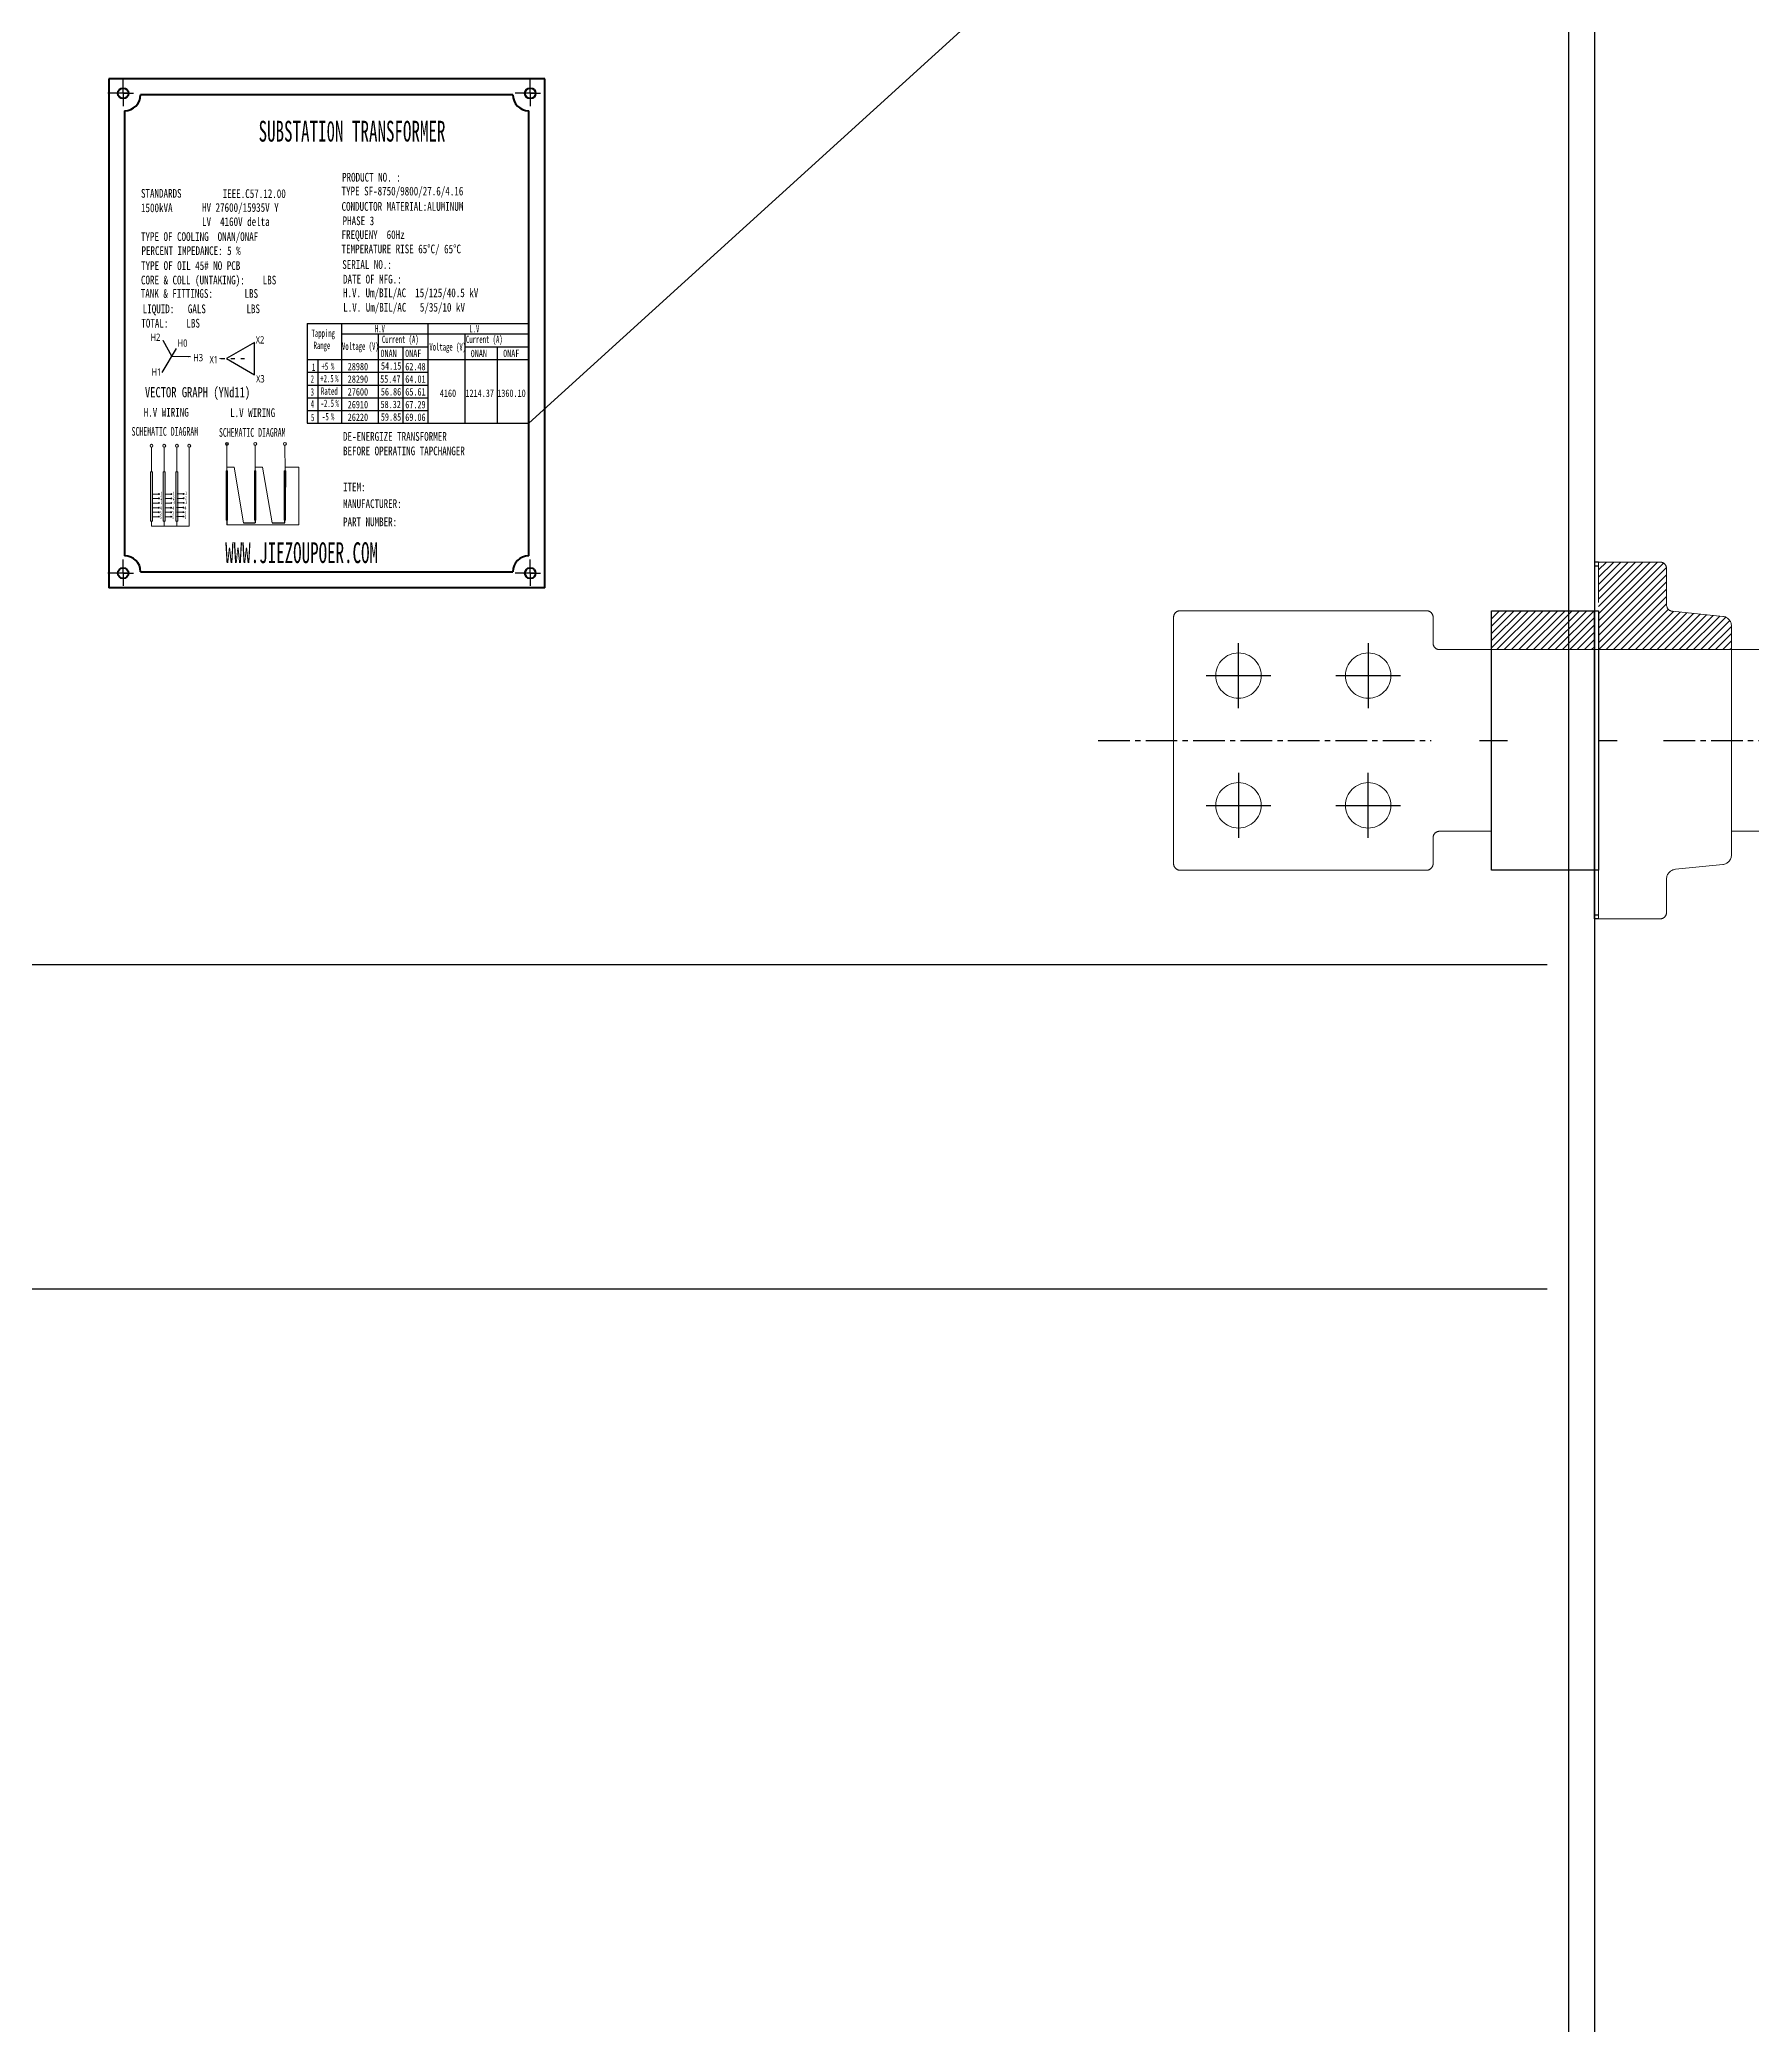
# Model space of a CAD drawing. Header units: millimetres. Extents: x 36873 to 51119, y -3533 to 6541.
# Drawn here: x 42052 to 42580, y 3854 to 4466 of the extents above; entities that cross this region are included whole.
import ezdxf

# ---------------------------------------------------------------- set-up
doc = ezdxf.new("R2010")
doc.units = ezdxf.units.MM
doc.header["$LTSCALE"] = 13
for name, pattern in [('ACAD_ISO03W100', [1.18, 0.47, -0.71]), ('ACAD_ISO04W100', [30, 24, -3, 0, -3]), ('ACAD_ISO05W100', [33, 24, -3, 0, -3, 0, -3]), ('CENTER2', [1.125, 0.75, -0.125, 0.125, -0.125]), ('CENTERX2', [101.6, 63.5, -12.7, 12.7, -12.7]), ('HIDDEN', [9.525, 6.35, -3.175]), ('PTHANTOM2', [1.25, 0.625, -0.125, 0.125, -0.125, 0.125, -0.125])]:
    doc.linetypes.add(name, pattern=pattern)
for name, color, linetype in [('2', 3, 'Continuous'), ('4', 2, 'HIDDEN'), ('ASHADE', 6, 'Continuous'), ('HYJ1', 6, 'ACAD_ISO04W100'), ('HYJ3', 4, 'Continuous'), ('细实线', 2, 'Continuous')]:
    doc.layers.add(name, color=color, linetype=linetype)
for name, color, linetype, lineweight in [('2-0.13', 3, 'Continuous', 13), ('标注、文本', 3, 'Continuous', 25), ('铁心', 3, 'Continuous', 0)]:
    doc.layers.add(name, color=color, linetype=linetype, lineweight=lineweight)
doc.styles.add('11', font='')
doc.styles.add('宋体', font='', dxfattribs={"width": 0.6})
doc.styles.get('11').set_extended_font_data('FangSong_GB2312')
doc.styles.get('宋体').set_extended_font_data('Microsoft YaHei')

msp = doc.modelspace()

# ---------------------------------------------------------------- hatches: boundary and pattern name
at = {"layer": '标注、文本', "linetype": 'PTHANTOM2', "lineweight": 0, "ltscale": 10}
h = msp.add_hatch(dxfattribs=at)
h.set_pattern_fill('ANSI31', color=6, scale=0.5)
h.set_pattern_definition([(45, (-1739.1101, 163.7838), (-1.122532015, 1.122532015), [])])
h.paths.add_polyline_path([(42551.434, 4305.006, -0.4142136), (42553.434, 4303.006), (42553.434, 4291.816, 0.3853136), (42555.235, 4289.826), (42570.733, 4288.276, -0.3853136), (42573.434, 4285.291), (42573.434, 4278.006), (42532.434, 4278.006), (42532.434, 4290.006), (42532.434, 4305.006)])
h.paths.add_polyline_path([(42531.234, 4290.006), (42531.234, 4278.006), (42499.434, 4278.006), (42499.434, 4290.006)])
at = {"layer": '铁心'}
h = msp.add_hatch(color=256, dxfattribs=at)
h.dxf.hatch_style = 1
h.paths.add_polyline_path([(42086.543, 4332.811), (42085.984, 4332.811), (42085.984, 4317.583), (42086.543, 4317.583)])
h = msp.add_hatch(color=256, dxfattribs=at)
h.dxf.hatch_style = 1
h.paths.add_polyline_path([(42090.48, 4332.811), (42089.921, 4332.811), (42089.921, 4317.583), (42090.48, 4317.583)])
h = msp.add_hatch(color=256, dxfattribs=at)
h.dxf.hatch_style = 1
h.paths.add_polyline_path([(42094.391, 4332.811), (42093.832, 4332.811), (42093.832, 4317.583), (42094.391, 4317.583)])
h = msp.add_hatch(color=256, dxfattribs=at)
h.dxf.hatch_style = 1
h.paths.add_polyline_path([(42109.744, 4333.131), (42109.319, 4333.131), (42109.744, 4330.641)])
h.paths.add_polyline_path([(42109.319, 4333.131), (42109.744, 4330.641), (42109.319, 4330.641)])
h = msp.add_hatch(color=256, dxfattribs=at)
h.dxf.hatch_style = 1
h.paths.add_polyline_path([(42118.482, 4333.131), (42118.056, 4333.131), (42118.482, 4330.641)])
h.paths.add_polyline_path([(42118.056, 4333.131), (42118.482, 4330.641), (42118.056, 4330.641)])
h = msp.add_hatch(color=256, dxfattribs=at)
h.dxf.hatch_style = 1
h.paths.add_polyline_path([(42127.648, 4333.131), (42127.223, 4333.131), (42127.648, 4330.641)])
h.paths.add_polyline_path([(42127.223, 4333.131), (42127.648, 4330.641), (42127.223, 4330.641)])
h = msp.add_hatch(color=256, dxfattribs=at)
h.dxf.hatch_style = 1
h.paths.add_polyline_path([(42109.744, 4330.641), (42109.319, 4330.641), (42109.744, 4328.15)])
h.paths.add_polyline_path([(42109.319, 4330.641), (42109.744, 4328.15), (42109.319, 4328.15)])
h = msp.add_hatch(color=256, dxfattribs=at)
h.dxf.hatch_style = 1
h.paths.add_polyline_path([(42109.744, 4328.129), (42109.319, 4328.129), (42109.744, 4324.128)])
h.paths.add_polyline_path([(42109.319, 4328.129), (42109.744, 4324.128), (42109.319, 4324.128)])
h = msp.add_hatch(color=256, dxfattribs=at)
h.dxf.hatch_style = 1
h.paths.add_polyline_path([(42109.638, 4328.129), (42109.425, 4328.129), (42109.638, 4324.128)])
h.paths.add_polyline_path([(42109.425, 4328.129), (42109.638, 4324.128), (42109.425, 4324.128)])
h = msp.add_hatch(color=256, dxfattribs=at)
h.dxf.hatch_style = 1
h.paths.add_polyline_path([(42118.482, 4330.641), (42118.056, 4330.641), (42118.482, 4328.15)])
h.paths.add_polyline_path([(42118.056, 4330.641), (42118.482, 4328.15), (42118.056, 4328.15)])
h = msp.add_hatch(color=256, dxfattribs=at)
h.dxf.hatch_style = 1
h.paths.add_polyline_path([(42118.492, 4328.129), (42118.067, 4328.129), (42118.492, 4324.128)])
h.paths.add_polyline_path([(42118.067, 4328.129), (42118.492, 4324.128), (42118.067, 4324.128)])
h = msp.add_hatch(color=256, dxfattribs=at)
h.dxf.hatch_style = 1
h.paths.add_polyline_path([(42118.386, 4328.129), (42118.173, 4328.129), (42118.386, 4324.128)])
h.paths.add_polyline_path([(42118.173, 4328.129), (42118.386, 4324.128), (42118.173, 4324.128)])
h = msp.add_hatch(color=256, dxfattribs=at)
h.dxf.hatch_style = 1
h.paths.add_polyline_path([(42127.638, 4328.129), (42127.212, 4328.129), (42127.638, 4324.128)])
h.paths.add_polyline_path([(42127.212, 4328.129), (42127.638, 4324.128), (42127.212, 4324.128)])
h = msp.add_hatch(color=256, dxfattribs=at)
h.dxf.hatch_style = 1
h.paths.add_polyline_path([(42127.648, 4330.641), (42127.223, 4330.641), (42127.648, 4328.15)])
h.paths.add_polyline_path([(42127.223, 4330.641), (42127.648, 4328.15), (42127.223, 4328.15)])
h = msp.add_hatch(color=256, dxfattribs=at)
h.dxf.hatch_style = 1
h.paths.add_polyline_path([(42127.531, 4328.129), (42127.318, 4328.129), (42127.531, 4324.128)])
h.paths.add_polyline_path([(42127.318, 4328.129), (42127.531, 4324.128), (42127.318, 4324.128)])
h = msp.add_hatch(color=256, dxfattribs=at)
h.dxf.hatch_style = 1
h.paths.add_polyline_path([(42109.744, 4321.893), (42109.319, 4321.893), (42109.744, 4317.891)])
h.paths.add_polyline_path([(42109.319, 4321.893), (42109.744, 4317.891), (42109.319, 4317.891)])
h = msp.add_hatch(color=256, dxfattribs=at)
h.dxf.hatch_style = 1
h.paths.add_polyline_path([(42109.638, 4321.893), (42109.425, 4321.893), (42109.638, 4317.891)])
h.paths.add_polyline_path([(42109.425, 4321.893), (42109.638, 4317.891), (42109.425, 4317.891)])
h = msp.add_hatch(color=256, dxfattribs=at)
h.dxf.hatch_style = 1
h.paths.add_polyline_path([(42118.492, 4321.893), (42118.067, 4321.893), (42118.492, 4317.891)])
h.paths.add_polyline_path([(42118.067, 4321.893), (42118.492, 4317.891), (42118.067, 4317.891)])
h = msp.add_hatch(color=256, dxfattribs=at)
h.dxf.hatch_style = 1
h.paths.add_polyline_path([(42118.386, 4321.893), (42118.173, 4321.893), (42118.386, 4317.891)])
h.paths.add_polyline_path([(42118.173, 4321.893), (42118.386, 4317.891), (42118.173, 4317.891)])
h = msp.add_hatch(color=256, dxfattribs=at)
h.dxf.hatch_style = 1
h.paths.add_polyline_path([(42127.638, 4321.893), (42127.212, 4321.893), (42127.638, 4317.891)])
h.paths.add_polyline_path([(42127.212, 4321.893), (42127.638, 4317.891), (42127.212, 4317.891)])
h = msp.add_hatch(color=256, dxfattribs=at)
h.dxf.hatch_style = 1
h.paths.add_polyline_path([(42127.531, 4321.893), (42127.318, 4321.893), (42127.531, 4317.891)])
h.paths.add_polyline_path([(42127.318, 4321.893), (42127.531, 4317.891), (42127.318, 4317.891)])

# ---------------------------------------------------------------- linework, layer by layer
at = {"layer": '2'}
for points in [[(42089.562, 4363.472), (42094.028, 4370.863)], [(42089.761, 4373.441), (42092.539, 4368.399)], [(42098.295, 4368.284), (42092.539, 4368.399)]]:
    msp.add_lwpolyline(points, dxfattribs=at)
for points in [[(42089.761, 4373.441, 0, 0.345, 0), (42090.095, 4372.836, 0.345, 0.345, 0)], [(42118.045, 4372.705, 0, 0.345, 0), (42118.068, 4372.014, 0.345, 0.345, 0)], [(42089.562, 4363.472, 0, 0.345, 0), (42089.919, 4364.064, 0.345, 0.345, 0)], [(42098.295, 4368.284, 0, 0.345, 0), (42097.604, 4368.298, 0.345, 0.345, 0)], [(42106.955, 4367.728, 0, 0.345, 0), (42107.646, 4367.728, 0.345, 0.345, 0)], [(42109.405, 4367.728, 0, 0.345, 0), (42110.003, 4368.073, 0.345, 0.345, 0)], [(42118.04, 4362.742, 0, 0.345, 0), (42117.442, 4363.089, 0.345, 0.345, 0)]]:
    msp.add_lwpolyline(points, format="xyseb", dxfattribs=at)
msp.add_lwpolyline([(42109.405, 4367.728), (42118.04, 4362.742), (42118.04, 4372.713)], close=True, dxfattribs=at)
at = {"layer": '2', "linetype": 'ACAD_ISO03W100', "ltscale": 0.2}
msp.add_lwpolyline([(42107.646, 4367.728), (42115.161, 4367.728)], dxfattribs=at)
at = {"layer": '2-0.13'}
for p, q in [((42202.637, 4347.811), (43175.459, 5231.795)), ((42181.39, 4375.388), (42192.704, 4375.388)), ((42097.931, 4340.427), (42097.931, 4316.061)), ((42097.931, 4316.061), (42086.264, 4316.061))]:
    msp.add_line(p, q, dxfattribs=at)
for centre in [(42086.264, 4340.874), (42090.201, 4340.874), (42094.111, 4340.874), (42097.931, 4340.874), (42109.532, 4341.444), (42118.279, 4341.444), (42127.425, 4341.444)]:
    msp.add_circle(centre, 0.447, dxfattribs=at)
at = {"layer": 'ASHADE', "color": 0, "lineweight": -3, "ltscale": 5}
for p, q in [((42532.434, 4305.006), (42531.234, 4305.006)), ((42531.234, 4305.006), (42531.234, 4303.806)), ((42531.234, 4303.806), (42532.434, 4303.806)), ((42531.234, 4303.806), (42531.234, 4290.006)), ((42531.234, 4210.006), (42531.234, 4290.006)), ((42531.234, 4196.206), (42531.234, 4210.006)), ((42531.234, 4195.006), (42531.234, 4196.206)), ((42531.234, 4196.206), (42532.434, 4196.206)), ((42532.434, 4195.006), (42531.234, 4195.006))]:
    msp.add_line(p, q, dxfattribs=at)
at = {"layer": 'ASHADE', "color": 130, "lineweight": -3}
for p, q in [((42421.434, 4260.006), (42421.434, 4280.006)), ((42461.434, 4280.006), (42461.434, 4260.006)), ((42411.434, 4270.006), (42431.434, 4270.006)), ((42451.434, 4270.006), (42471.434, 4270.006)), ((42421.434, 4240.006), (42421.434, 4220.006)), ((42461.434, 4220.006), (42461.434, 4240.006)), ((42411.434, 4230.006), (42431.434, 4230.006)), ((42451.434, 4230.006), (42471.434, 4230.006))]:
    msp.add_line(p, q, dxfattribs=at)
at = {"layer": 'ASHADE', "color": 0, "lineweight": -3, "ltscale": 5}
msp.add_lwpolyline([(42499.434, 4290.006), (42532.434, 4290.006), (42532.434, 4210.006), (42499.434, 4210.006)], close=True, dxfattribs=at)
at = {"layer": 'HYJ1', "color": 1, "linetype": 'CENTERX2'}
for p, q in [((42077.562, 4449.527), (42072.863, 4449.527)), ((42077.562, 4449.527), (42077.562, 4453.688)), ((42079.202, 4449.527), (42077.562, 4449.527)), ((42077.562, 4449.527), (42080.695, 4449.527)), ((42077.562, 4449.527), (42077.562, 4445.584)), ((42077.562, 4449.527), (42077.562, 4447.888)), ((42203.075, 4449.527), (42198.375, 4449.527)), ((42203.075, 4449.527), (42203.075, 4453.688)), ((42204.715, 4449.527), (42203.075, 4449.527)), ((42203.075, 4449.527), (42206.207, 4449.527)), ((42203.075, 4449.527), (42203.075, 4445.584)), ((42203.075, 4449.527), (42203.075, 4447.888)), ((42077.562, 4301.602), (42072.863, 4301.602)), ((42077.562, 4301.602), (42077.562, 4305.763)), ((42079.202, 4301.602), (42077.562, 4301.602)), ((42077.562, 4301.602), (42080.695, 4301.602)), ((42077.562, 4301.602), (42077.562, 4297.658)), ((42077.562, 4301.602), (42077.562, 4299.962)), ((42203.075, 4301.602), (42198.375, 4301.602)), ((42203.075, 4301.602), (42203.075, 4305.763)), ((42204.715, 4301.602), (42203.075, 4301.602)), ((42203.075, 4301.602), (42206.207, 4301.602)), ((42203.075, 4301.602), (42203.075, 4297.658)), ((42203.075, 4301.602), (42203.075, 4299.962))]:
    msp.add_line(p, q, dxfattribs=at)
at = {"layer": 'HYJ3', "linetype": 'ByBlock', "lineweight": 50}
for p, q in [((42207.557, 4454.008), (42073.082, 4454.008)), ((42073.082, 4454.008), (42073.082, 4297.115)), ((42197.717, 4449.088), (42082.922, 4449.088)), ((42207.557, 4297.115), (42207.557, 4454.008)), ((42078.002, 4444.168), (42078.002, 4306.955)), ((42202.637, 4306.955), (42202.637, 4444.168)), ((42082.922, 4302.035), (42197.717, 4302.035)), ((42207.557, 4297.115), (42073.082, 4297.115))]:
    msp.add_line(p, q, dxfattribs=at)
for centre in [(42077.562, 4449.527), (42203.075, 4449.527), (42077.562, 4301.602), (42203.075, 4301.602)]:
    msp.add_circle(centre, 1.64, dxfattribs=at)
for centre, start, end in [((42078.002, 4449.088), 270, 0), ((42202.637, 4449.088), 180, 270), ((42078.002, 4302.035), 0, 90), ((42202.637, 4302.035), 90, 180)]:
    msp.add_arc(centre, 4.92, start, end, dxfattribs=at)
at = {"layer": '标注、文本', "color": 4, "lineweight": 30, "ltscale": 38.869873}
for p, q in [((42523.234, 4633.006), (42523.234, 2381.006)), ((42531.234, 4633.006), (42531.234, 2381.006)), ((40206.58, 4180.969), (42516.58, 4180.969)), ((40206.58, 4080.969), (42516.58, 4080.969))]:
    msp.add_line(p, q, dxfattribs=at)
at = {"layer": '标注、文本', "color": 0}
for p, q in [((42134.319, 4378.538), (42134.319, 4347.811)), ((42134.319, 4378.538), (42134.319, 4347.811)), ((42134.319, 4378.538), (42202.637, 4378.538)), ((42144.888, 4378.538), (42144.888, 4347.811)), ((42144.888, 4375.388), (42171.89, 4375.388)), ((42156.147, 4375.388), (42156.147, 4347.811)), ((42171.469, 4378.538), (42171.469, 4347.811)), ((42171.89, 4375.388), (42202.637, 4375.388)), ((42182.884, 4375.388), (42182.884, 4347.811)), ((42202.637, 4378.538), (42202.637, 4347.811)), ((42156.147, 4371.379), (42171.469, 4371.379)), ((42182.884, 4371.379), (42202.637, 4371.379)), ((42192.843, 4371.379), (42192.843, 4347.811)), ((42134.319, 4367.451), (42202.637, 4367.451)), ((42134.319, 4363.523), (42171.469, 4363.523)), ((42137.569, 4367.451), (42137.569, 4347.811)), ((42134.319, 4359.595), (42171.469, 4359.595)), ((42134.319, 4355.667), (42171.469, 4355.667)), ((42134.319, 4351.739), (42171.469, 4351.739)), ((42134.319, 4347.811), (42202.637, 4347.811))]:
    msp.add_line(p, q, dxfattribs=at)
at = {"layer": '标注、文本'}
for p, q in [((42163.756, 4371.379), (42163.756, 4347.811)), ((42109.532, 4317.891), (42109.532, 4316.508)), ((42114.697, 4317.115), (42118.279, 4317.115)), ((42118.279, 4317.875), (42118.279, 4317.115)), ((42123.445, 4317.115), (42127.425, 4317.115)), ((42127.425, 4317.115), (42127.425, 4317.891))]:
    msp.add_line(p, q, dxfattribs=at)
at = {"layer": '标注、文本', "color": 6, "linetype": 'PTHANTOM2', "lineweight": 0, "ltscale": 10}
msp.add_line((42573.434, 4278.006), (42499.434, 4278.006), dxfattribs=at)
for points in [[(42586.434, 4220.006, 0.4142136), (42584.434, 4222.006), (42573.434, 4222.006), (42573.434, 4278.006), (42584.434, 4278.006, 0.4142136), (42586.434, 4280.006), (42586.434, 4308.006, -0.4142136), (42588.434, 4310.006), (42704.434, 4310.006, -0.4142136), (42706.434, 4308.006), (42706.434, 4192.006, -0.4142136), (42704.434, 4190.006), (42588.434, 4190.006, -0.4142136), (42586.434, 4192.006), (42586.434, 4220.006)], [(42556.136, 4210.276, 0.3853136), (42553.434, 4207.291), (42553.434, 4197.006, -0.4142136), (42551.434, 4195.006), (42532.434, 4195.006), (42532.434, 4305.006), (42551.434, 4305.006, -0.4142136), (42553.434, 4303.006), (42553.434, 4291.816, 0.3853136), (42555.235, 4289.826), (42570.733, 4288.276, -0.3853136), (42573.434, 4285.291), (42573.434, 4214.721, -0.3853136), (42570.733, 4211.736), (42556.136, 4210.276)]]:
    msp.add_lwpolyline(points, format="xyb", dxfattribs=at)
msp.add_lwpolyline([(42481.434, 4220.006), (42481.434, 4212.006, -0.4142136), (42479.434, 4210.006), (42403.434, 4210.006, -0.4142136), (42401.434, 4212.006), (42401.434, 4288.006, -0.4142136), (42403.434, 4290.006), (42479.434, 4290.006, -0.4142136), (42481.434, 4288.006), (42481.434, 4280.006, 0.4142136), (42483.434, 4278.006), (42499.434, 4278.006), (42499.434, 4222.006), (42483.434, 4222.006, 0.4142136)], format="xyb", close=True, dxfattribs=at)
for centre in [(42421.434, 4270.006), (42461.434, 4270.006), (42421.434, 4230.006), (42461.434, 4230.006)]:
    msp.add_circle(centre, 7, dxfattribs=at)
at = {"layer": '细实线', "linetype": 'CENTER2'}
for p, q in [((42378.195, 4250.006), (42480.863, 4250.006)), ((42552.522, 4250.006), (42591.129, 4250.006))]:
    msp.add_line(p, q, dxfattribs=at)
at = {"layer": '细实线', "linetype": 'ACAD_ISO05W100'}
for p, q in [((42495.754, 4250.006), (42504.368, 4250.006)), ((42532.434, 4250.006), (42538.205, 4250.006))]:
    msp.add_line(p, q, dxfattribs=at)
at = {"layer": '铁心'}
for p, q in [((42086.264, 4340.427), (42086.264, 4332.811)), ((42090.201, 4340.427), (42090.201, 4332.811)), ((42094.111, 4340.427), (42094.111, 4332.811)), ((42086.264, 4316.061), (42086.264, 4317.583)), ((42090.201, 4316.061), (42090.201, 4317.583)), ((42094.111, 4316.061), (42094.111, 4317.583))]:
    msp.add_line(p, q, dxfattribs=at)
for points in [[(42109.532, 4333.131), (42109.532, 4341.785)], [(42118.269, 4333.131), (42118.279, 4340.996)], [(42127.46, 4333.131), (42127.425, 4340.996)], [(42109.744, 4333.131), (42109.319, 4333.131), (42109.744, 4330.641), (42109.744, 4333.131)], [(42118.279, 4317.115), (42114.697, 4317.115), (42111.727, 4334.243), (42109.532, 4334.243)], [(42118.482, 4333.131), (42118.056, 4333.131), (42118.482, 4330.641), (42118.482, 4333.131)], [(42127.425, 4317.115), (42123.445, 4317.115), (42120.475, 4334.243), (42118.279, 4334.243)], [(42127.648, 4333.131), (42127.223, 4333.131), (42127.648, 4330.641), (42127.648, 4333.131)], [(42127.425, 4334.243), (42131.729, 4334.243), (42131.729, 4316.508)], [(42109.744, 4330.641), (42109.319, 4330.641), (42109.744, 4328.15), (42109.744, 4330.641)], [(42109.744, 4328.129), (42109.319, 4328.129), (42109.744, 4324.128), (42109.744, 4328.129)], [(42109.638, 4328.129), (42109.425, 4328.129), (42109.638, 4324.128), (42109.638, 4328.129)], [(42109.532, 4328.129), (42109.532, 4324.128)], [(42118.482, 4330.641), (42118.056, 4330.641), (42118.482, 4328.15), (42118.482, 4330.641)], [(42118.492, 4328.129), (42118.067, 4328.129), (42118.492, 4324.128), (42118.492, 4328.129)], [(42118.386, 4328.129), (42118.173, 4328.129), (42118.386, 4324.128), (42118.386, 4328.129)], [(42118.279, 4328.129), (42118.279, 4324.128)], [(42127.638, 4328.129), (42127.212, 4328.129), (42127.638, 4324.128), (42127.638, 4328.129)], [(42127.648, 4330.641), (42127.223, 4330.641), (42127.648, 4328.15), (42127.648, 4330.641)], [(42127.531, 4328.129), (42127.318, 4328.129), (42127.531, 4324.128), (42127.531, 4328.129)], [(42127.425, 4328.129), (42127.425, 4324.128)], [(42086.543, 4321.765), (42088.374, 4321.765)], [(42086.543, 4320.361), (42088.374, 4320.361)], [(42086.616, 4325.976), (42088.446, 4325.976)], [(42086.616, 4324.592), (42088.446, 4324.592)], [(42086.616, 4323.187), (42088.446, 4323.187)], [(42090.352, 4321.765), (42092.182, 4321.765)], [(42090.352, 4320.361), (42092.182, 4320.361)], [(42090.424, 4325.976), (42092.255, 4325.976)], [(42090.424, 4324.592), (42092.255, 4324.592)], [(42090.424, 4323.187), (42092.255, 4323.187)], [(42094.135, 4321.81), (42095.966, 4321.81)], [(42094.135, 4320.405), (42095.966, 4320.405)], [(42094.208, 4326.02), (42096.038, 4326.02)], [(42094.208, 4324.636), (42096.038, 4324.636)], [(42094.208, 4323.232), (42096.038, 4323.232)], [(42109.744, 4324.128), (42109.319, 4324.128), (42109.744, 4317.891), (42109.744, 4324.128)], [(42109.638, 4324.128), (42109.425, 4324.128), (42109.638, 4317.891), (42109.638, 4324.128)], [(42109.532, 4317.891), (42109.532, 4324.128)], [(42118.492, 4324.128), (42118.067, 4324.128), (42118.492, 4317.891), (42118.492, 4324.128)], [(42118.386, 4324.128), (42118.173, 4324.128), (42118.386, 4317.891), (42118.386, 4324.128)], [(42118.279, 4317.891), (42118.279, 4324.128)], [(42127.638, 4324.128), (42127.212, 4324.128), (42127.638, 4317.891), (42127.638, 4324.128)], [(42127.531, 4324.128), (42127.318, 4324.128), (42127.531, 4317.891), (42127.531, 4324.128)], [(42127.425, 4317.891), (42127.425, 4324.128)], [(42086.543, 4318.977), (42088.374, 4318.977)], [(42090.352, 4318.977), (42092.182, 4318.977)], [(42094.135, 4319.021), (42095.966, 4319.021)], [(42131.729, 4316.508), (42131.729, 4316.508), (42109.532, 4316.508)]]:
    msp.add_lwpolyline(points, dxfattribs=at)
for points in [[(42085.984, 4317.583), (42086.543, 4317.583), (42086.543, 4332.811), (42085.984, 4332.811)], [(42089.921, 4317.583), (42090.48, 4317.583), (42090.48, 4332.811), (42089.921, 4332.811)], [(42093.832, 4317.583), (42094.391, 4317.583), (42094.391, 4332.811), (42093.832, 4332.811)], [(42109.319, 4333.131), (42109.744, 4330.641), (42109.319, 4330.641), (42109.319, 4333.131)], [(42118.056, 4333.131), (42118.482, 4330.641), (42118.056, 4330.641), (42118.056, 4333.131)], [(42127.223, 4333.131), (42127.648, 4330.641), (42127.223, 4330.641), (42127.223, 4333.131)], [(42109.319, 4330.641), (42109.744, 4328.15), (42109.319, 4328.15), (42109.319, 4330.641)], [(42109.319, 4328.129), (42109.744, 4324.128), (42109.319, 4324.128), (42109.319, 4328.129)], [(42109.425, 4328.129), (42109.638, 4324.128), (42109.425, 4324.128), (42109.425, 4328.129)], [(42118.056, 4330.641), (42118.482, 4328.15), (42118.056, 4328.15), (42118.056, 4330.641)], [(42118.067, 4328.129), (42118.492, 4324.128), (42118.067, 4324.128), (42118.067, 4328.129)], [(42118.173, 4328.129), (42118.386, 4324.128), (42118.173, 4324.128), (42118.173, 4328.129)], [(42127.212, 4328.129), (42127.638, 4324.128), (42127.212, 4324.128), (42127.212, 4328.129)], [(42127.223, 4330.641), (42127.648, 4328.15), (42127.223, 4328.15), (42127.223, 4330.641)], [(42127.318, 4328.129), (42127.531, 4324.128), (42127.318, 4324.128), (42127.318, 4328.129)], [(42109.319, 4324.128), (42109.744, 4317.891), (42109.319, 4317.891), (42109.319, 4324.128)], [(42109.425, 4324.128), (42109.638, 4317.891), (42109.425, 4317.891), (42109.425, 4324.128)], [(42118.067, 4324.128), (42118.492, 4317.891), (42118.067, 4317.891), (42118.067, 4324.128)], [(42118.173, 4324.128), (42118.386, 4317.891), (42118.173, 4317.891), (42118.173, 4324.128)], [(42127.212, 4324.128), (42127.638, 4317.891), (42127.212, 4317.891), (42127.212, 4324.128)], [(42127.318, 4324.128), (42127.531, 4317.891), (42127.318, 4317.891), (42127.318, 4324.128)]]:
    msp.add_lwpolyline(points, close=True, dxfattribs=at)
for centre in [(42088.584, 4325.965), (42092.393, 4325.965), (42096.176, 4326.009), (42088.512, 4321.755), (42088.512, 4320.35), (42088.584, 4324.624), (42088.584, 4323.219), (42092.321, 4321.755), (42092.321, 4320.35), (42092.393, 4324.624), (42092.393, 4323.219), (42096.104, 4321.799), (42096.104, 4320.394), (42096.176, 4324.668), (42096.176, 4323.264), (42088.512, 4319.009), (42092.321, 4319.009), (42096.104, 4319.053)]:
    msp.add_circle(centre, 0.138, dxfattribs=at)

# ---------------------------------------------------------------- texts
at = {"layer": '2', "style": '宋体', "width": 0.76}
for s, p in [('H2', (42086.017, 4373.197)), ('H0', (42094.378, 4371.398)), ('H3', (42099.193, 4366.931)), ('X2', (42118.41, 4372.385)), ('H1', (42086.341, 4362.496)), ('X1', (42104.169, 4366.298)), ('X3', (42118.531, 4360.389))]:
    msp.add_text(s, height=2.2413, dxfattribs=at).set_placement(p)
at = {"layer": '2-0.13', "style": '11'}
for s, height, width, p in [('PRODUCT NO. : ', 2.68955, 0.76, (42145.039, 4422.309)), ('STANDARDS', 2.6895, 0.76, (42083.034, 4417.341)), ('IEEE.C57.12.00', 2.68955, 0.76, (42108.226, 4417.26)), ('TYPE SF-8750/9800/27.6/4.16', 2.68955, 0.76, (42144.881, 4418.049)), ('1500kVA', 2.6895, 0.76, (42083.043, 4412.895)), ('HV 27600/15935V Y', 2.68955, 0.76, (42101.859, 4412.992)), ('CONDUCTOR MATERIAL:ALUMINUM', 2.68955, 0.76, (42144.881, 4413.306)), ('TYPE OF COOLING  ONAN/ONAF', 2.68955, 0.76, (42083.034, 4404.011)), ('LV  4160V delta', 2.68955, 0.76, (42101.859, 4408.62)), ('FREQUENY  60Hz', 2.68955, 0.76, (42144.881, 4404.604)), ('PHASE 3', 2.6895, 0.76, (42145.198, 4408.885)), ('PERCENT IMPEDANCE: 5 %%%', 2.68955, 0.76, (42083.179, 4399.669)), ('TEMPERATURE RISE 65°C/ 65°C', 2.68955, 0.76, (42144.881, 4400.203)), ('TYPE OF OIL 45# NO PCB', 2.68955, 0.76, (42083.066, 4395.062)), ('CORE & COLL (UNTAKING):    LBS', 2.68955, 0.76, (42083.036, 4390.616)), ('SERIAL NO.:', 2.68955, 0.76, (42145.103, 4395.401)), ('DATE OF MFG.:', 2.68955, 0.76, (42145.339, 4390.882)), ('TANK & FITTINGS:       LBS', 2.68955, 0.76, (42082.975, 4386.477)), ('H.V. Um/BIL/AC  15/125/40.5 kV', 2.68955, 0.76, (42145.329, 4386.678)), ('LIQUID:   GALS         LBS', 2.68955, 0.76, (42083.573, 4381.74)), ('L.V. Um/BIL/AC   5/35/10 kV', 2.68955, 0.76, (42145.391, 4382.213)), ('TOTAL:    LBS', 2.68955, 0.76, (42083.142, 4377.309)), ('Tapping ', 2.2913, 0.55, (42135.642, 4374.416)), ('H.V', 2.2913, 0.55, (42155.16, 4375.833)), ('Current (A)', 2.29133, 0.55, (42157.341, 4372.542)), ('Current (A)', 2.29133, 0.55, (42183.246, 4372.542)), ('L.V', 2.2913, 0.55, (42184.276, 4375.833)), ('Range', 2.2913, 0.55, (42136.281, 4370.676)), ('Voltage (V)', 2.29133, 0.55, (42145.02, 4370.414)), ('0NAN', 2.2913, 0.7, (42156.859, 4368.229)), ('0NAF', 2.2913, 0.7, (42164.467, 4368.229)), ('Voltage (V)', 2.29133, 0.55, (42171.953, 4370.211)), ('0NAN', 2.2913, 0.7, (42184.699, 4368.194)), ('0NAF', 2.2913, 0.7, (42194.686, 4368.229)), ('1      ', 2.2913, 0.55, (42135.739, 4363.964)), ('+5', 2.2913, 0.55, (42138.695, 4364.221)), ('%', 2.291, 0.55, (42141.628, 4364.221)), ('28980', 2.2913, 0.7, (42146.788, 4364.147)), ('54.15', 2.2913, 0.7, (42157.04, 4364.34)), ('62.48', 2.2913, 0.7, (42164.525, 4364.147)), ('VECTOR GRAPH (YNd11)', 3.13781, 0.76, (42084.256, 4355.808)), ('3', 2.291, 0.55, (42135.349, 4356.314)), ('2   ', 2.2913, 0.55, (42135.363, 4360.298)), ('+2.5', 2.2913, 0.55, (42138.331, 4360.447)), ('Rated', 2.2913, 0.55, (42138.546, 4356.573)), ('%', 2.291, 0.55, (42142.897, 4360.447)), ('28290', 2.2913, 0.7, (42146.788, 4360.294)), ('27600', 2.2913, 0.7, (42146.788, 4356.347)), ('55.47', 2.2913, 0.7, (42156.777, 4360.305)), ('56.86', 2.2913, 0.7, (42156.996, 4356.37)), ('64.01', 2.2913, 0.7, (42164.525, 4360.294)), ('65.61', 2.2913, 0.7, (42164.525, 4356.347)), ('4160', 2.2913, 0.7, (42175.182, 4355.926)), ('1214.37', 2.2913, 0.7, (42183.082, 4355.926)), ('1360.10', 2.2913, 0.7, (42192.876, 4355.926)), ('H.V WIRING ', 2.68955, 0.76, (42083.876, 4349.836)), ('L.V WIRING ', 2.68955, 0.76, (42110.52, 4349.719)), ('4', 2.291, 0.55, (42135.363, 4352.622)), ('5', 2.291, 0.55, (42135.449, 4348.464)), ('-2.5', 2.2913, 0.55, (42138.426, 4352.804)), ('-5', 2.2913, 0.55, (42138.886, 4348.703)), ('%', 2.291, 0.55, (42141.628, 4348.703)), ('%', 2.291, 0.55, (42143.035, 4352.804)), ('26910', 2.2913, 0.7, (42146.788, 4352.423)), ('26220', 2.2913, 0.7, (42146.788, 4348.526)), ('58.32', 2.2913, 0.7, (42156.899, 4352.475)), ('59.85', 2.2913, 0.7, (42156.992, 4348.594)), ('67.29', 2.2913, 0.7, (42164.525, 4352.423)), ('69.06', 2.2913, 0.7, (42164.525, 4348.526)), ('SCHEMATIC DIAGRAM ', 2.68955, 0.55, (42080.124, 4343.948)), ('SCHEMATIC DIAGRAM ', 2.68955, 0.55, (42107.084, 4343.627)), ('DE-ENERGIZE TRANSFORMER', 2.68955, 0.76, (42145.336, 4342.395)), ('BEFORE OPERATING TAPCHANGER', 2.68955, 0.76, (42145.336, 4337.93)), ('ITEM:', 2.6895, 0.76, (42145.336, 4326.816)), ('MANUFACTURER:', 2.68955, 0.76, (42145.336, 4321.666)), ('PART NUMBER:', 2.68955, 0.76, (42145.336, 4316.068))]:
    msp.add_text(s, height=height, dxfattribs=dict(at, width=width)).set_placement(p)
at = {"layer": '4', "color": 4, "style": '11', "width": 0.6}
for s, p in [('SUBSTATI0N TRANSFORMER', (42119.295, 4434.643)), ('WWW.JIEZOUPOER.COM', (42108.998, 4304.698))]:
    msp.add_text(s, height=6.41574, dxfattribs=at).set_placement(p)
at = {"layer": '铁心', "style": '11', "width": 0.55}
for s, p in [('1', (42089.097, 4325.605)), ('1', (42092.905, 4325.605)), ('1', (42096.689, 4325.649)), ('5', (42088.872, 4319.636)), ('4', (42088.915, 4321.054)), ('2', (42089.052, 4324.191)), ('3', (42089.109, 4322.85)), ('5', (42092.681, 4319.636)), ('4', (42092.724, 4321.054)), ('2', (42092.861, 4324.191)), ('3', (42092.917, 4322.85)), ('5', (42096.464, 4319.68)), ('4', (42096.507, 4321.098)), ('2', (42096.644, 4324.235)), ('3', (42096.701, 4322.894)), ('6', (42088.894, 4318.315)), ('6', (42092.702, 4318.315)), ('6', (42096.486, 4318.36))]:
    msp.add_text(s, height=1.123, dxfattribs=at).set_placement(p)

doc.saveas('drawing.dxf')
